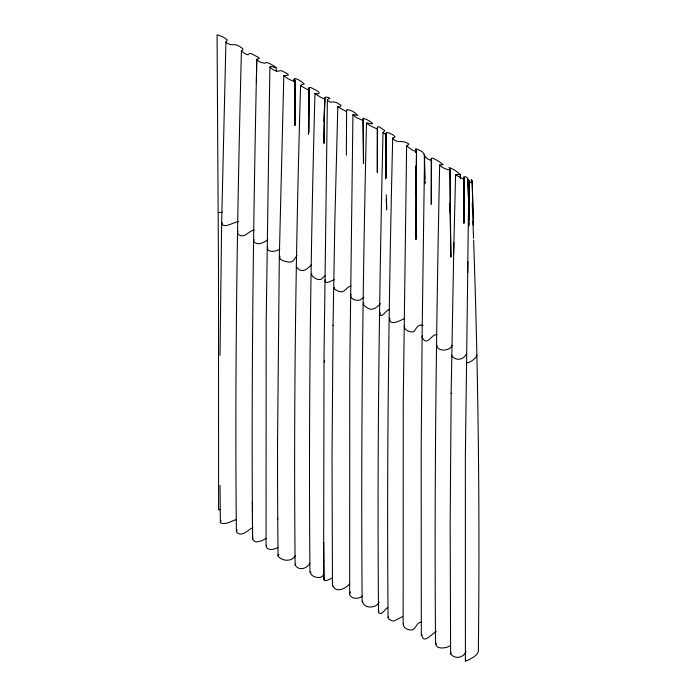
<?xml version="1.0" encoding="UTF-8"?>
<svg xmlns="http://www.w3.org/2000/svg" width="696" height="696" viewBox="0 0 696 696"><rect width="100%" height="100%" fill="white"/><g stroke="black" fill="none" stroke-linecap="round" stroke-linejoin="round"><path stroke-width="1.04" d="M294.852 80.292L294.782 125.297L295.078 80.832C292.294 75.107 302.995 82.337 304.222 84.042C297.453 85.312 302.777 86.713 306.405 88.992C311.651 91.863 305.675 83.92 314.522 89.488C318.707 90.985 322.257 95.091 314.983 93.447C310.555 253.161 308.528 412.954 309.955 572.73M277.521 444.97L279.305 257.372L283.82 75.559M377.389 128.168L377.319 172.617L377.354 127.533M386.054 132.988L385.984 177.645L386.089 133.206C386.933 131.17 390.534 133.997 392.161 134.424A13.616 7.865 0 0 1 393.205 135.041L395.128 136.912L392.692 138.104C388.829 297.905 386.663 457.768 388.081 617.622L389.273 619.405L392.057 620.823A2.906 1.679 0 0 0 394.606 620.728L402.488 616.586M468.756 222.276L468.747 225.469L468.739 180.542L468.791 219.692M468.765 219.092L468.834 180.803C468.425 178.881 465.789 175.531 463.867 177.062L464.258 221.737L463.867 177.062M346.356 155.208L346.599 110.447M220.006 355.325L221.624 223.712L225.922 42.012M415.86 165.865L415.99 239.633L416.417 150.901L415.486 148.97L416.965 149.014L421.619 151.389A14.86 8.578 0 0 1 422.872 152.389L424.577 155.025L422.08 336.873M295.13 81.084L294.739 125.645L295.13 81.067L294.338 81.458L290.389 79.883A54.688 31.572 0 0 1 287.596 78.431L283.829 75.664L288.301 75.159L288.005 74.089L281.532 70.618L278.304 71.123A1.958 1.131 0 0 1 277.312 71.183C272.397 70.635 265.22 63.667 275.311 67.669C278.852 68.713 266.237 60.474 265.167 63.014A1.375 0.792 0 0 1 264.497 63.301L259.904 61.979A21.428 12.371 0 0 1 258.373 61.004L256.78 59.238L259.295 58.473L258.46 57.411L251.047 53.514L249.794 53.409L247.837 54.845L244.835 53.636L241.469 51.017L242.913 49.773L242.895 48.772L239.572 46.336L236.014 44.788L230.628 44.64L227.053 43.282L225.93 42.047L227.305 39.933L224.347 37.741A41.786 24.125 0 0 0 221.502 36.314L217.065 34.8L218.492 268.23L218.588 509.916L220.119 509.55M464.363 178.802L463.954 223.416L463.962 177.558L464.363 178.768L462.64 178.759L455.958 175.053L455.706 174.531L460.369 174.505L455.149 170.45A82.989 47.911 0 0 0 452.435 168.919L449.024 167.519L450.034 169.467L450.355 213.629L449.964 169.232M324.179 142.976L324.649 98.084M327.381 99.554L324.023 356.265L323.683 542.854M416.06 195.724L416.565 151.371M431.172 204.667L431.511 159.332C430.493 156.069 435.531 159.819 436.636 160.158A71.819 41.464 0 0 1 439.211 161.655L443.187 164.587L439.646 164.995C436.349 324.806 434.2 484.642 435.548 644.479M333.045 325.302L332.027 456.193L332.462 586.119M406.621 145.542L403.245 401.54L403.141 624.738M451.156 393.092L450.164 524.088L450.617 654.136C455.28 659.399 463.023 657.998 466.076 651.778M324.658 98.284L324.04 143.254L324.667 97.988L325.719 97.083L328.086 97.431A7.395 4.272 0 0 1 329.138 97.866C331.992 99.363 325.641 98.179 327.781 100.45A8.152 4.707 0 0 0 328.512 101.224L330.261 102.181L333.071 101.825L336.473 102.529L341.188 105.401L339.57 107.132L337.821 106.801L334.872 220.136L333.045 325.458M337.821 106.801L345.738 111.23L346.469 111.16L347.191 109.42L351.515 110.838A32.468 18.748 0 0 1 354.577 112.526L357.814 115.345L352.933 114.605L349.74 370.611L349.679 594.262A10.257 5.925 0 0 0 350.314 595.802C353.176 599.508 359.119 598.812 362.442 596.098M451.147 393.379L453.879 242.782M256.406 81.763L256.78 59.238M269.891 66.755L266.168 323.005L266.055 546.212M467.677 272.632L468.852 180.847L468.599 226.505L469.13 181.578L470.035 182.77L471.818 182.23L472.192 181.004L471.27 179.681L471.392 182.648M256.78 59.438C253.396 219.379 251.186 379.363 252.605 539.339L254.823 541.523A3.828 2.21 0 0 0 257.085 541.88L261.792 540.722L266.185 538.382M467.886 261.635L465.363 456.445L465.389 661.104L468.991 659.799L474.028 656.798L476.934 654.266L478.335 651.595C479.901 514.448 478.422 377.258 473.611 240.19M308.65 112.308L309.128 89.506L308.459 134.241L308.693 88.235L308.798 132.553L308.676 93.447M324.701 98.736L324.232 121.321L324.684 98.528L324.084 98.876L320.569 97.092A120.417 69.522 0 0 1 317.889 95.535L314.983 93.447M352.933 114.605L354.856 116.51A33.234 19.184 0 0 0 356.535 117.668L361.99 120.104L362.894 119.964L363.382 118.189L367.053 119.729A66.816 38.576 0 0 1 369.941 121.4C379.25 127.638 359.945 119.399 369.254 125.071A76.134 43.952 0 0 0 371.525 126.446L376.701 128.777L377.354 128.464L377.615 126.811L378.989 126.802L384.601 130.378A1.714 0.992 0 0 1 384.523 131.005L383.009 132.405C379.276 292.207 377.093 452.069 378.511 611.914M366.496 122.94C362.729 282.585 360.85 442.282 362.137 601.97M386.402 134.398L385.906 156.992L386.097 133.258L385.636 178.933L386.393 134.354L385.201 134.276L383.009 132.405M453.627 253.918L455.602 174.635M241.416 50.834C237.284 210.897 234.726 371.02 236.37 531.135M300.585 85.234C295.87 245.105 293.538 405.055 295.13 564.995C298.741 571.19 306.945 568.91 309.816 563.177M236.431 519.547C231.403 520.965 225.809 525.08 220.571 523.009L220.38 522.035L221.18 520.782M450.034 169.467L448.163 169.807L443.717 168.067A27.727 16.008 0 0 1 441.629 166.805L439.646 164.995M388.081 617.63L388.594 616.465M349.636 593.766L350.071 592.418A4.159 2.401 0 0 1 350.436 592.035M295.13 564.987L295.687 564.021M476.864 354.943C477.282 358.005 467.033 364.8 466.538 362.346M465.38 661.052L465.789 660.278M452.095 345.286C450.425 351.489 436.496 351.845 436.897 345.085M403.462 623.816C402.384 627.879 408.395 630.245 411.71 630.045C416.13 629.062 416.365 622.372 421.219 622.111M266.385 545.264C265.585 551.128 274.85 549.875 277.974 547.387M421.689 633.882C422.655 645.818 431.877 633.473 436.349 631.542M252.944 537.869L252.587 539.261L252.37 501.616M324.519 577.95C322.196 583.413 330.322 579.063 332.236 577.889M451.861 355.291L451.721 355.995C456.593 361.346 463.536 359.815 466.642 353.716M267.455 246.828C266.298 253.109 276.573 251.935 279.809 248.95M325.467 279.566C323.075 285.717 331.827 280.549 334.167 279.688M422.655 335.498L422.115 336.594L421.167 449.59L421.306 635.474M378.894 610.949L378.511 612.036A4.054 2.34 0 0 0 379.007 613.019C382.8 615.412 384.557 608.661 387.733 607.652M404.506 325.371C402.853 329.652 410.701 333.288 414.129 331.418C416.234 328.295 418.435 323.396 423.159 325.58M254.049 239.485L253.805 241.582A6.247 3.602 0 0 0 254.884 242.739C259.19 245.41 264.167 242.26 267.803 239.833M222.172 222.72C221.467 229.88 235.152 221.641 238.676 221.45M450.608 653.744L451.469 652.97M295.313 555.486C292.216 562.133 281.871 561.315 278.043 556.113A4.028 2.323 0 0 1 278.504 554.729L278.992 554.312M237.945 231.376L237.519 232.36L238.006 233.847A7.656 4.42 0 0 0 239.05 234.9C244.801 238.745 248.89 230.42 254.362 230.098M380.025 312.626C380.216 321.169 386.384 308.876 389.682 309.581M436.175 642.991C434.495 649.777 446.945 648.611 450.408 645.462M350.958 294.243C349.087 297.792 354.516 300.655 357.587 300.307A5.359 3.088 0 0 0 360.25 299.863L363.86 297.331M237.031 529.395L236.501 531.701A6.89 3.976 0 0 0 237.266 532.858C242.791 537.042 248.002 529.56 252.9 527.69M297.001 255.571C294.695 258.251 293.225 263.01 288.709 262.061C285.908 261.609 277.852 260.278 280.001 256.232M362.581 601.17C363.042 608.678 375.918 608.948 379.224 602.162M389.803 318.142C388.742 326.807 400.557 320.456 404.306 318.585M323.718 574.374C321.274 580.716 309.041 576.236 310.747 571.86M325.163 275.834L323.927 276.756A20.027 11.562 0 0 0 322.465 278.156C319.812 282.132 310.886 276.895 311.643 273.841M380.416 303.7C376.928 307.319 372.021 311.678 366.957 307.58A20.88 12.058 0 0 1 364.843 306.118L363.234 304.352L363.704 303.012M349.375 584.092C345.19 589.147 335.594 593.175 332.975 585.64M311.251 264.898C306.971 269.639 301.438 273.92 296.331 266.803A2.349 1.357 0 0 1 296.705 265.942M351.149 286.091C347.182 286.456 345.66 291.093 341.971 291.902C339.779 292.111 332.549 289.266 334.437 287.483M218.274 212.602L222.442 212.28M436.836 334.637C431.059 333.958 427.248 347.408 422.107 337.195M392.692 138.104C396.45 143.898 402.488 139.826 407.308 143.141C411.649 144.959 406.012 144.55 406.995 146.264C409.335 147.9 414.651 152.494 416.425 150.919M424.499 155.678C425.36 157.418 430.937 161.933 431.511 159.323L431.442 203.71L431.259 158.366M472.236 203.458L472.506 210.401M472.923 221.319L473.541 238.197M276.208 67.695L276.312 71.349M473.393 224.495L472.166 180.934L473.297 225.182M449.973 203.189L450.182 211.567L449.973 203.258M386.471 200.735L386.645 207.164M449.955 203.389L450.921 257.181L450.373 213.272M386.358 198.865L386.628 209.705M460.352 174.435L460.447 178.628L460.369 174.539M386.28 194.749L386.628 209.783M468.773 216.117L468.13 179.194L468.808 216.508M294.243 78.926L294.295 82.154M294.765 112.361L294.93 123.149L294.747 110.272M468.791 216.169L468.269 179.472L468.773 215.586M363.06 118.677L363.582 163.203M294.695 110.507L294.852 123.479L294.695 107.367M424.682 179.15L424.386 154.294L424.63 183.57M424.708 181.317L424.734 183.474M415.529 149.188L415.564 152.433M415.869 178.376L416.043 193.514L415.86 174.165M424.708 179.446L424.499 154.547L424.69 183.292M424.734 181.613L424.751 183.779M324.406 360.38L324.423 362.494M294.669 106.505L294.817 123.836L294.721 106.627M220.345 522.505L220.032 485.486M468.765 211.427L468.521 180.012L468.8 219.449M468.782 213.594L468.8 215.76M468.817 217.926L468.834 220.093M415.86 176.514L416.008 193.845M363.077 119.112L363.442 163.516M323.788 561.394L323.692 542.41L323.918 579.916L323.788 560.95M277.73 518.581L278.035 555.599M294.712 106.862L294.808 124.219M468.808 219.353L468.634 180.273L468.773 219.788M415.773 149.727L415.79 151.876M277.556 481.484L277.748 519.225M308.659 88.009L308.667 90.184M294.704 80.014L294.712 82.18M294.756 101.573L294.808 124.575M277.521 444.318L277.565 482.137M294.347 81.319L294.312 79.17L294.347 81.336M415.651 151.589L415.634 149.44L415.651 151.606M294.452 81.589L294.425 79.44L294.452 81.606M294.582 81.893L294.573 79.736L294.582 81.91"/></g></svg>
